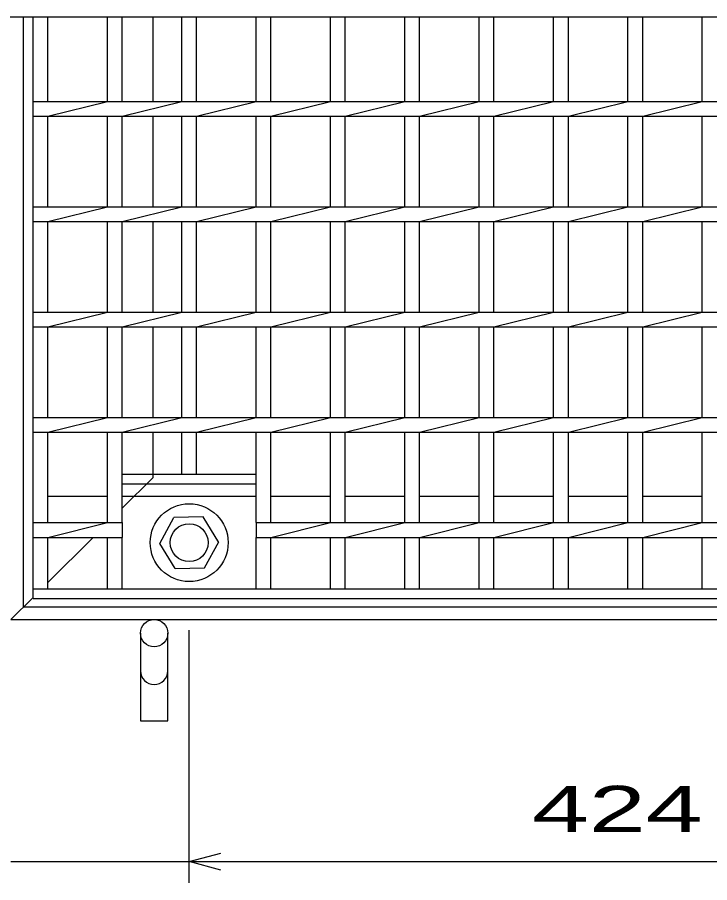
# Model space of a CAD drawing. Units: millimetres, scale not verified. Extents: x -1820 to 1731, y -1282 to 1054.
# Drawn here: x -1414.5 to -1085.8, y -493.5 to -82.5 of the extents above; entities that cross this region are included whole.
import ezdxf
from ezdxf.enums import TextEntityAlignment as Align

# ---------------------------------------------------------------- set-up
doc = ezdxf.new("R2010")
doc.units = ezdxf.units.MM
doc.header["$LTSCALE"] = 10
doc.linetypes.add('DASHED', pattern=[7.5, 6, -1.5])
for name, color, linetype, lineweight in [('16', 3, 'Continuous', 25), ('19', 6, 'Continuous', 25), ('22', 4, 'Continuous', 25)]:
    doc.layers.add(name, color=color, linetype=linetype, lineweight=lineweight)
doc.styles.add('ベクトル', font='')
doc.styles.get('ベクトル').set_extended_font_data('ベクトル')

msp = doc.modelspace()

# ---------------------------------------------------------------- linework, layer by layer
at = {"layer": '16'}
for p, q in [((-263, -82.5), (-1437, -82.5)), ((-1407, -354), (-1407, -82.5)), ((-1400, -122.5), (-1400, -82.5)), ((-1371.7, -122.5), (-1371.7, -82.5)), ((-1364.7, -122.5), (-1364.7, -82.5)), ((-1336.4, -122.5), (-1336.4, -82.5)), ((-1329.4, -122.5), (-1329.4, -82.5)), ((-1301.1, -122.5), (-1301.1, -82.5)), ((-1294.1, -122.5), (-1294.1, -82.5)), ((-1265.8, -122.5), (-1265.8, -82.5)), ((-1258.8, -122.5), (-1258.8, -82.5)), ((-1230.5, -122.5), (-1230.5, -82.5)), ((-1223.5, -122.5), (-1223.5, -82.5)), ((-1195.2, -122.5), (-1195.2, -82.5)), ((-1188.2, -122.5), (-1188.2, -82.5)), ((-1159.9, -122.5), (-1159.9, -82.5)), ((-1152.9, -122.5), (-1152.9, -82.5)), ((-1124.6, -122.5), (-1124.6, -82.5)), ((-1117.6, -122.5), (-1117.6, -82.5)), ((-1089.3, -122.5), (-1089.3, -82.5)), ((-1407, -122.5), (-835, -122.5)), ((-1407, -129.5), (-1407, -122.5)), ((-1400, -129.5), (-1371.7, -122.5)), ((-1364.7, -129.5), (-1336.4, -122.5)), ((-1329.4, -129.5), (-1301.1, -122.5)), ((-1294.1, -129.5), (-1265.8, -122.5)), ((-1258.8, -129.5), (-1230.5, -122.5)), ((-1223.5, -129.5), (-1195.2, -122.5)), ((-1188.2, -129.5), (-1159.9, -122.5)), ((-1152.9, -129.5), (-1124.6, -122.5)), ((-1117.6, -129.5), (-1089.3, -122.5)), ((-1407, -129.5), (-835, -129.5)), ((-1400, -172.5), (-1400, -129.5)), ((-1371.7, -172.5), (-1371.7, -129.5)), ((-1364.7, -172.5), (-1364.7, -129.5)), ((-1336.4, -172.5), (-1336.4, -129.5)), ((-1329.4, -172.5), (-1329.4, -129.5)), ((-1301.1, -172.5), (-1301.1, -129.5)), ((-1294.1, -172.5), (-1294.1, -129.5)), ((-1265.8, -172.5), (-1265.8, -129.5)), ((-1258.8, -172.5), (-1258.8, -129.5)), ((-1230.5, -172.5), (-1230.5, -129.5)), ((-1223.5, -172.5), (-1223.5, -129.5)), ((-1195.2, -172.5), (-1195.2, -129.5)), ((-1188.2, -172.5), (-1188.2, -129.5)), ((-1159.9, -172.5), (-1159.9, -129.5)), ((-1152.9, -172.5), (-1152.9, -129.5)), ((-1124.6, -172.5), (-1124.6, -129.5)), ((-1117.6, -172.5), (-1117.6, -129.5)), ((-1089.3, -172.5), (-1089.3, -129.5)), ((-1407, -172.5), (-835, -172.5)), ((-1407, -179.5), (-1407, -172.5)), ((-1400, -179.5), (-1371.7, -172.5)), ((-1364.7, -179.5), (-1336.4, -172.5)), ((-1329.4, -179.5), (-1301.1, -172.5)), ((-1294.1, -179.5), (-1265.8, -172.5)), ((-1258.8, -179.5), (-1230.5, -172.5)), ((-1223.5, -179.5), (-1195.2, -172.5)), ((-1188.2, -179.5), (-1159.9, -172.5)), ((-1152.9, -179.5), (-1124.6, -172.5)), ((-1117.6, -179.5), (-1089.3, -172.5)), ((-1407, -179.5), (-835, -179.5)), ((-1400, -222.5), (-1400, -179.5)), ((-1371.7, -222.5), (-1371.7, -179.5)), ((-1364.7, -222.5), (-1364.7, -179.5)), ((-1336.4, -222.5), (-1336.4, -179.5)), ((-1329.4, -222.5), (-1329.4, -179.5)), ((-1301.1, -222.5), (-1301.1, -179.5)), ((-1294.1, -222.5), (-1294.1, -179.5)), ((-1265.8, -222.5), (-1265.8, -179.5)), ((-1258.8, -222.5), (-1258.8, -179.5)), ((-1230.5, -222.5), (-1230.5, -179.5)), ((-1223.5, -222.5), (-1223.5, -179.5)), ((-1195.2, -222.5), (-1195.2, -179.5)), ((-1188.2, -222.5), (-1188.2, -179.5)), ((-1159.9, -222.5), (-1159.9, -179.5)), ((-1152.9, -222.5), (-1152.9, -179.5)), ((-1124.6, -222.5), (-1124.6, -179.5)), ((-1117.6, -222.5), (-1117.6, -179.5)), ((-1089.3, -222.5), (-1089.3, -179.5)), ((-1407, -222.5), (-835, -222.5)), ((-1407, -229.5), (-1407, -222.5)), ((-1400, -229.5), (-1371.7, -222.5)), ((-1364.7, -229.5), (-1336.4, -222.5)), ((-1329.4, -229.5), (-1301.1, -222.5)), ((-1294.1, -229.5), (-1265.8, -222.5)), ((-1258.8, -229.5), (-1230.5, -222.5)), ((-1223.5, -229.5), (-1195.2, -222.5)), ((-1188.2, -229.5), (-1159.9, -222.5)), ((-1152.9, -229.5), (-1124.6, -222.5)), ((-1117.6, -229.5), (-1089.3, -222.5)), ((-1407, -229.5), (-835, -229.5)), ((-1400, -272.5), (-1400, -229.5)), ((-1371.7, -272.5), (-1371.7, -229.5)), ((-1364.7, -272.5), (-1364.7, -229.5)), ((-1336.4, -272.5), (-1336.4, -229.5)), ((-1329.4, -272.5), (-1329.4, -229.5)), ((-1301.1, -272.5), (-1301.1, -229.5)), ((-1294.1, -272.5), (-1294.1, -229.5)), ((-1265.8, -272.5), (-1265.8, -229.5)), ((-1258.8, -272.5), (-1258.8, -229.5)), ((-1230.5, -272.5), (-1230.5, -229.5)), ((-1223.5, -272.5), (-1223.5, -229.5)), ((-1195.2, -272.5), (-1195.2, -229.5)), ((-1188.2, -272.5), (-1188.2, -229.5)), ((-1159.9, -272.5), (-1159.9, -229.5)), ((-1152.9, -272.5), (-1152.9, -229.5)), ((-1124.6, -272.5), (-1124.6, -229.5)), ((-1117.6, -272.5), (-1117.6, -229.5)), ((-1089.3, -272.5), (-1089.3, -229.5)), ((-1407, -272.5), (-835, -272.5)), ((-1407, -279.5), (-1407, -272.5)), ((-1400, -279.5), (-1371.7, -272.5)), ((-1364.7, -279.5), (-1336.4, -272.5)), ((-1329.4, -279.5), (-1301.1, -272.5)), ((-1294.1, -279.5), (-1265.8, -272.5)), ((-1258.8, -279.5), (-1230.5, -272.5)), ((-1223.5, -279.5), (-1195.2, -272.5)), ((-1188.2, -279.5), (-1159.9, -272.5)), ((-1152.9, -279.5), (-1124.6, -272.5)), ((-1117.6, -279.5), (-1089.3, -272.5)), ((-1407, -279.5), (-835, -279.5)), ((-1400, -322.5), (-1400, -279.5)), ((-1371.7, -322.5), (-1371.7, -279.5)), ((-1364.7, -322.5), (-1364.7, -279.5)), ((-1336.4, -299.5), (-1336.4, -279.5)), ((-1329.4, -299.5), (-1329.4, -279.5)), ((-1301.1, -322.5), (-1301.1, -279.5)), ((-1294.1, -322.5), (-1294.1, -279.5)), ((-1265.8, -322.5), (-1265.8, -279.5)), ((-1258.8, -322.5), (-1258.8, -279.5)), ((-1230.5, -322.5), (-1230.5, -279.5)), ((-1223.5, -322.5), (-1223.5, -279.5)), ((-1195.2, -322.5), (-1195.2, -279.5)), ((-1188.2, -322.5), (-1188.2, -279.5)), ((-1159.9, -322.5), (-1159.9, -279.5)), ((-1152.9, -322.5), (-1152.9, -279.5)), ((-1124.6, -322.5), (-1124.6, -279.5)), ((-1117.6, -322.5), (-1117.6, -279.5)), ((-1089.3, -322.5), (-1089.3, -279.5)), ((-1364.69, -299.5), (-1301.11, -299.5)), ((-1364.69, -304), (-1364.69, -299.5)), ((-1301.11, -304), (-1301.11, -299.5)), ((-1364.69, -304), (-1301.11, -304)), ((-1400, -310), (-1371.7, -310)), ((-1364.69, -310), (-1301.11, -310)), ((-1294.1, -310), (-1265.8, -310)), ((-1258.8, -310), (-1230.5, -310)), ((-1223.5, -310), (-1195.2, -310)), ((-1188.2, -310), (-1159.9, -310)), ((-1152.9, -310), (-1124.6, -310)), ((-1117.6, -310), (-1089.3, -310)), ((-1346.9, -332.34), (-1340.19, -320.05)), ((-1326.2, -319.71), (-1340.19, -320.05)), ((-1318.9, -332), (-1326.2, -319.71)), ((-1407, -322.5), (-1364.69, -322.5)), ((-1407, -329.5), (-1407, -322.5)), ((-1400, -329.5), (-1371.7, -322.5)), ((-1364.7, -322.5), (-1364.7, -329.5)), ((-1301.11, -322.5), (-941.1, -322.5)), ((-1301.11, -322.5), (-1301.1, -322.5)), ((-1301.1, -322.5), (-1301.1, -329.5)), ((-1294.1, -329.5), (-1265.8, -322.5)), ((-1258.8, -329.5), (-1230.5, -322.5)), ((-1223.5, -329.5), (-1195.2, -322.5)), ((-1188.2, -329.5), (-1159.9, -322.5)), ((-1152.9, -329.5), (-1124.6, -322.5)), ((-1117.6, -329.5), (-1089.3, -322.5)), ((-1407, -329.5), (-1364.69, -329.5)), ((-1400, -354), (-1400, -329.5)), ((-1371.7, -354), (-1371.7, -329.5)), ((-1364.7, -329.5), (-1364.69, -329.5)), ((-1364.7, -354), (-1364.7, -329.5)), ((-1339.6, -344.29), (-1346.9, -332.34)), ((-1325.61, -343.95), (-1318.9, -331.66)), ((-1301.11, -329.5), (-941.1, -329.5)), ((-1301.1, -354), (-1301.1, -329.5)), ((-1294.1, -354), (-1294.1, -329.5)), ((-1265.8, -354), (-1265.8, -329.5)), ((-1258.8, -354), (-1258.8, -329.5)), ((-1230.5, -354), (-1230.5, -329.5)), ((-1223.5, -354), (-1223.5, -329.5)), ((-1195.2, -354), (-1195.2, -329.5)), ((-1188.2, -354), (-1188.2, -329.5)), ((-1159.9, -354), (-1159.9, -329.5)), ((-1152.9, -354), (-1152.9, -329.5)), ((-1124.6, -354), (-1124.6, -329.5)), ((-1117.6, -354), (-1117.6, -329.5)), ((-1089.3, -354), (-1089.3, -329.5)), ((-1339.6, -344.29), (-1325.61, -343.95)), ((-1407, -354), (-835, -354)), ((-1407, -358.5), (-1407, -354)), ((-1407, -354), (-1400, -354)), ((-1371.7, -354), (-1364.7, -354)), ((-1336.4, -354), (-1329.4, -354)), ((-1301.1, -354), (-1294.1, -354)), ((-1265.8, -354), (-1258.8, -354)), ((-1230.5, -354), (-1223.5, -354)), ((-1195.2, -354), (-1188.2, -354)), ((-1159.9, -354), (-1152.9, -354)), ((-1124.6, -354), (-1117.6, -354)), ((-1089.3, -354), (-1082.3, -354)), ((-1407, -358.5), (-835, -358.5))]:
    msp.add_line(p, q, dxfattribs=at)
for radius in [18.5, 9]:
    msp.add_circle((-1332.9, -332), radius, dxfattribs=at)
at = {"layer": '19'}
for p, q in [((-1411.5, -362.5), (-1411.5, -82.5)), ((-1350, -122.5), (-1350, -82.5)), ((-1350, -172.5), (-1350, -129.5)), ((-1350, -222.5), (-1350, -179.5)), ((-1350, -272.5), (-1350, -229.5)), ((-1350, -299.5), (-1350, -279.5)), ((-1411.5, -362.5), (-288.5, -362.5)), ((-1417.5, -368.5), (-282.5, -368.5)), ((-1356, -375), (-1356, -416.62)), ((-1343, -416.62), (-1343, -375)), ((-1356, -416.62), (-1343, -416.62))]:
    msp.add_line(p, q, dxfattribs=at)
at = {"layer": '19', "linetype": 'DASHED'}
for p, q in [((-1350, -301), (-1350, -296.5)), ((-1364.7, -315.7), (-1350, -301)), ((-1400, -351), (-1378.5, -329.5)), ((-1417.5, -368.5), (-1407, -358))]:
    msp.add_line(p, q, dxfattribs=at)
at = {"layer": '19'}
msp.add_circle((-1349.5, -375), 6.5, dxfattribs=at)
msp.add_arc((-1349.5, -392.84), 6.5, 180, 0, dxfattribs=at)
at = {"layer": '22'}
for p, q in [((-1332.9, -493.5), (-1332.9, -373.5)), ((-1332.9, -483.5), (-1317.9, -479.5)), ((-1417.5, -483.5), (-1332.9, -483.5)), ((-1317.9, -487.5), (-1332.9, -483.5)), ((-1332.9, -483.5), (-909.3, -483.5))]:
    msp.add_line(p, q, dxfattribs=at)

# ---------------------------------------------------------------- texts
at = {"layer": '22', "color": 2, "style": 'ベクトル', "width": 1.65}
msp.add_text(' 424 ', height=21.99, dxfattribs=at).set_placement((-1183.6, -458.5), align=Align.MIDDLE_LEFT)

doc.saveas('drawing.dxf')
